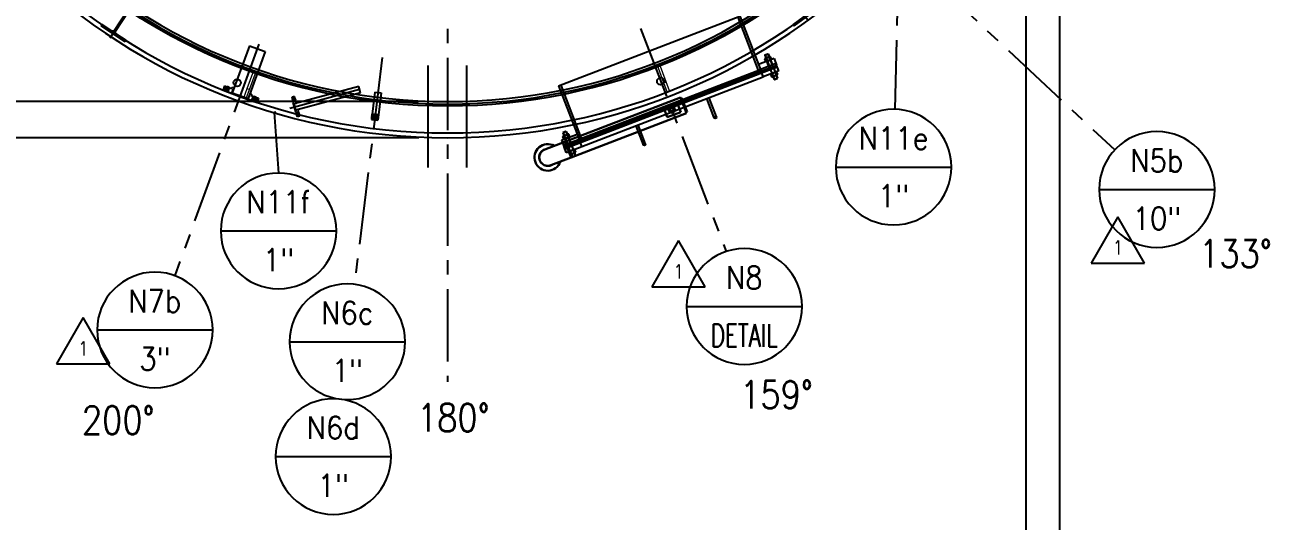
# Model space of a CAD drawing. Extents: x -1889 to 1259, y -977 to 1122.
# Drawn here: x 285.1 to 543.3, y 198.8 to 301.7 of the extents above; entities that cross this region are included whole.
import ezdxf
from ezdxf.enums import TextEntityAlignment as Align

# ---------------------------------------------------------------- set-up
doc = ezdxf.new("R2010")
doc.units = 0
doc.header["$LTSCALE"] = 12
doc.header["$MEASUREMENT"] = 0
doc.header["$PDMODE"] = 33
doc.header["$PDSIZE"] = -0.5
doc.linetypes.add('CENTER', pattern=[2, 1.25, -0.25, 0.25, -0.25])
doc.linetypes.add('HIDDEN', pattern=[0.375, 0.25, -0.125])
doc.layers.get('0').update_dxf_attribs({"linetype": 'CONTINUOUS'})
doc.layers.get('Defpoints').update_dxf_attribs({"linetype": 'CONTINUOUS'})
for name, color, linetype in [('1 PIPE', 7, 'CONTINUOUS'), ('1-150-RFSO', 14, 'CONTINUOUS'), ('3 PIPE', 7, 'CONTINUOUS'), ('3-150-RFSO', 14, 'CONTINUOUS'), ('3-4-10NC-HHBOLT', 32, 'CONTINUOUS'), ('3-4-10NC-HHNUT', 32, 'CONTINUOUS'), ('6X20', 3, 'CONTINUOUS'), ('CENTER', 6, 'CENTER'), ('COVER', 3, 'CONTINUOUS'), ('DIM', 1, 'CONTINUOUS'), ('FLG', 2, 'CONTINUOUS'), ('HANDLE', 2, 'CONTINUOUS'), ('muoto', 4, 'CONTINUOUS'), ('NECK', 242, 'CONTINUOUS'), ('REPAD', 7, 'CONTINUOUS'), ('ROOF', 140, 'CONTINUOUS'), ('SHELL', 40, 'CONTINUOUS'), ('TEXT', 4, 'CONTINUOUS')]:
    doc.layers.add(name, color=color, linetype=linetype)
doc.layers.add('AM_0', color=7, linetype='CONTINUOUS', lineweight=30)
doc.layers.add('Equipment-AM_0', color=7, linetype='CONTINUOUS', lineweight=50)
doc.styles.add('ROMANS', font='ROMANS.shx', dxfattribs={"width": 0.85, "height": 5.76})
doc.styles.get("Standard").update_dxf_attribs({"font": 'sanss___.ttf'})
doc.dimstyles.get("Standard").update_dxf_attribs({"dimtxt": 0.18, "dimasz": 0.18, "dimexe": 0.18, "dimexo": 0.0625, "dimgap": 0.09, "dimtad": 0, "dimtih": 1, "dimtoh": 1, "dimdec": 4, "dimzin": 0, "dimdsep": 46, "dimtxsty": 'Standard', "dimcen": 0.09, "dimadec": 0, "dimazin": 0, "dimtfac": 1, "dimtdec": 4, "dimtofl": 0, "dimtmove": 0, "dimatfit": 3, "dimfxl": 1, "dimtolj": 1, "dimtzin": 0, "dimarcsym": 0})

# ---------------------------------------------------------------- blocks, each defined once
blk = doc.blocks.new('A$C1b871768')
at = {"layer": '6X20'}
for p, q in [((-5.88, 3), (-6.25, 3)), ((-6.25, 3), (-6.25, -3)), ((-5.88, 0.44), (-5.88, 3)), ((-0.38, 3), (0, 3)), ((-0.38, 0.44), (-0.38, 3)), ((0, 3), (0, -3)), ((-5.5, 0.12), (-0.75, 0.12)), ((-5.88, -0.44), (-5.88, -3)), ((-5.5, -0.12), (-0.75, -0.12)), ((-0.38, -0.44), (-0.38, -3)), ((-5.88, -3), (-6.25, -3)), ((-0.38, -3), (0, -3))]:
    blk.add_line(p, q, dxfattribs=at)
for points in [[(-5.5, 0.12, -0.083285), (-5.65, 0.15, -0.09084), (-5.77, 0.22, -0.104065), (-5.85, 0.32, -0.115836), (-5.88, 0.44, -0.115836)], [(-0.75, 0.12, 0.083285), (-0.6, 0.15, 0.09084), (-0.48, 0.22, 0.104065), (-0.4, 0.32, 0.115836), (-0.38, 0.44, 0.115836)], [(-5.5, -0.12, 0.083285), (-5.65, -0.15, 0.09084), (-5.77, -0.22, 0.104065), (-5.85, -0.32, 0.115836), (-5.88, -0.44, 0.115836)], [(-0.75, -0.12, -0.083285), (-0.6, -0.15, -0.09084), (-0.48, -0.22, -0.104065), (-0.4, -0.32, -0.115836), (-0.38, -0.44, -0.115836)]]:
    blk.add_lwpolyline(points, format="xyb", dxfattribs=at)
at = {"layer": 'CENTER'}
blk.add_line((-7.24, 0), (0.99, 0), dxfattribs=at)
blk = doc.blocks.new('A$C85d14db1')
at = {"layer": 'AM_0', "lineweight": 18}
blk.add_line((43.74, -243.75), (43.97, -243.66), dxfattribs=at)
at = {"layer": 'Equipment-AM_0', "lineweight": 18}
for p, q in [((-41.59, -248.81), (-40.22, -245.06)), ((-41.12, -248.99), (-39.75, -245.23)), ((-39.99, -245.14), (-39.75, -245.23)), ((44.87, -247.59), (43.5, -243.84)), ((43.74, -243.75), (43.97, -243.66)), ((45.34, -247.42), (43.97, -243.66)), ((44.87, -247.59), (45.34, -247.42)), ((45.56, -249.47), (44.87, -247.59)), ((46.03, -249.3), (45.34, -247.42)), ((-42.28, -250.69), (-41.59, -248.81)), ((-41.81, -250.86), (-41.12, -248.99)), ((-41.59, -248.81), (-41.12, -248.99)), ((45.56, -249.47), (46.03, -249.3)), ((-42.28, -250.69), (-41.81, -250.86))]:
    blk.add_line(p, q, dxfattribs=at)
blk = doc.blocks.new('Nozzle Callout')
blk.add_line((0.25, 0), (-0.25, 0))
blk.add_circle((0, 0), 0.25)
at = {"style": 'ROMANS', "width": 0.9}
for tag, p in [('NZ-ID', (0, 0.125)), ('NZ-SZ', (0, -0.125))]:
    blk.add_attdef(tag, text='', height=0.0975, dxfattribs=at).set_placement(p, align=Align.MIDDLE)
blk = doc.blocks.new('*D182')
at = {"layer": 'Defpoints', "color": 0, "transparency": 16777216}
for p in [(245.86, 405.33), (499.86, 405.33), (499.86, 113.54)]:
    blk.add_point(p, dxfattribs=at)
at = {"layer": 'DIM', "color": 0, "lineweight": -2, "transparency": 16777216}
for p, q in [((245.86, 399.33), (245.86, 110.54)), ((499.86, 399.33), (499.86, 110.54)), ((251.62, 113.54), (414.24, 113.54)), ((494.1, 113.54), (449.03, 113.54))]:
    blk.add_line(p, q, dxfattribs=at)
at = {"layer": 'DIM', "color": 0, "transparency": 16777216}
for points in [[(251.62, 114.5), (251.62, 112.58), (245.86, 113.54)], [(494.1, 114.5), (494.1, 112.58), (499.86, 113.54)]]:
    blk.add_solid(points, dxfattribs=at)
at = {"layer": 'DIM', "color": 0, "transparency": 16777216, "insert": (431.63, 113.54), "char_height": 5.76, "attachment_point": 5, "style": 'ROMANS'}
blk.add_mtext('\\A1;21\'-2"\\P [254]\\P(BOTTOM)', dxfattribs=at)
blk = doc.blocks.new('*D183')
at = {"layer": 'Defpoints', "color": 0, "transparency": 16777216}
for p in [(372.86, 796.33), (-4.78, 278.33), (372.86, 278.33)]:
    blk.add_point(p, dxfattribs=at)
at = {"layer": 'DIM', "color": 0, "lineweight": -2, "transparency": 16777216}
for p, q in [((366.86, 796.33), (-7.78, 796.33)), ((-4.78, 790.57), (-4.78, 582.84)), ((-4.78, 284.09), (-4.78, 552.67)), ((366.86, 278.33), (-7.78, 278.33))]:
    blk.add_line(p, q, dxfattribs=at)
at = {"layer": 'DIM', "color": 0, "transparency": 16777216}
for points in [[(-5.74, 790.57), (-3.82, 790.57), (-4.78, 796.33)], [(-5.74, 284.09), (-3.82, 284.09), (-4.78, 278.33)]]:
    blk.add_solid(points, dxfattribs=at)
at = {"layer": 'DIM', "color": 0, "transparency": 16777216, "char_height": 5.76, "attachment_point": 5, "style": 'ROMANS'}
for s, insert in [('\\A1;43\'-2"', (-4.78, 572.15)), ('\\A1;[518]\\P(BOTTOM)', (-4.78, 557.06))]:
    blk.add_mtext(s, dxfattribs=dict(at, insert=insert))
blk = doc.blocks.new('*D184')
at = {"layer": 'Defpoints', "color": 0, "transparency": 16777216}
for p in [(372.86, 788.83), (27.27, 285.83), (372.86, 285.83)]:
    blk.add_point(p, dxfattribs=at)
at = {"layer": 'DIM', "color": 0, "lineweight": -2, "transparency": 16777216}
for p, q in [((366.86, 788.83), (24.27, 788.83)), ((27.27, 783.07), (27.27, 515.14)), ((27.27, 291.59), (27.27, 484.96)), ((366.86, 285.83), (24.27, 285.83))]:
    blk.add_line(p, q, dxfattribs=at)
at = {"layer": 'DIM', "color": 0, "transparency": 16777216}
for points in [[(26.31, 783.07), (28.23, 783.07), (27.27, 788.83)], [(26.31, 291.59), (28.23, 291.59), (27.27, 285.83)]]:
    blk.add_solid(points, dxfattribs=at)
at = {"layer": 'DIM', "color": 0, "transparency": 16777216, "char_height": 5.76, "attachment_point": 5, "style": 'ROMANS'}
for s, insert in [('\\A1;41\'-11"', (27.27, 504.44)), ('\\A1;[503]\\P(SHELL INSIDE)', (27.27, 489.35))]:
    blk.add_mtext(s, dxfattribs=dict(at, insert=insert))
blk = doc.blocks.new('*D185')
at = {"layer": 'Defpoints', "color": 0, "transparency": 16777216}
for p in [(252.86, 405.33), (492.86, 405.33), (492.86, 142.83)]:
    blk.add_point(p, dxfattribs=at)
at = {"layer": 'DIM', "color": 0, "lineweight": -2, "transparency": 16777216}
for p, q in [((252.86, 399.33), (252.86, 139.83)), ((492.86, 399.33), (492.86, 139.83)), ((258.62, 142.83), (343.4, 142.83)), ((487.1, 142.83), (401.04, 142.83))]:
    blk.add_line(p, q, dxfattribs=at)
at = {"layer": 'DIM', "color": 0, "transparency": 16777216}
for points in [[(258.62, 143.79), (258.62, 141.87), (252.86, 142.83)], [(487.1, 143.79), (487.1, 141.87), (492.86, 142.83)]]:
    blk.add_solid(points, dxfattribs=at)
at = {"layer": 'DIM', "color": 0, "transparency": 16777216, "char_height": 5.76, "attachment_point": 5, "style": 'ROMANS'}
for s, insert in [('\\A1;20\'-0"', (372.22, 147.22)), ('\\A1;[240]\\PSHELL OUTSIDE', (372.22, 133.64))]:
    blk.add_mtext(s, dxfattribs=dict(at, insert=insert))
blk = doc.blocks.new('A$Ccf04fb3b')
at = {"layer": 'COVER'}
for p, q in [((-22.88, 0), (-22.88, 1.25)), ((-22, 0), (-22, 1.25))]:
    blk.add_line(p, q, dxfattribs=at)
at = {"layer": 'FLG'}
for p, q in [((-23.62, 0), (-23.62, 1.25)), ((-23.62, 0.87), (-20.16, 0.87)), ((-23.62, 0), (-20.16, 0)), ((-20.16, 0), (-20.16, 1.25)), ((-20.16, 0), (20.16, 0)), ((20.16, 0), (20.16, 1.25)), ((23.62, 0.87), (20.16, 0.87)), ((23.62, 0), (20.16, 0)), ((23.62, 0), (23.62, 1.25))]:
    blk.add_line(p, q, dxfattribs=at)
at = {"layer": 'muoto'}
for p, q in [((-23.62, 1.25), (23.62, 1.25)), ((-23.62, 0.87), (23.62, 0.87))]:
    blk.add_line(p, q, dxfattribs=at)
blk = doc.blocks.new('A$C33178090')
at = {"layer": '3-4-10NC-HHBOLT'}
for p, q in [((-22.75, -6.13), (-22.81, -6.18)), ((-22.06, -6.18), (-22.81, -6.18)), ((-22.81, -6.18), (-22.81, -11.57)), ((-22.12, -6.13), (-22.75, -6.13)), ((-22.12, -6.13), (-22.06, -6.18)), ((-22.06, -6.18), (-22.06, -11.57)), ((22.12, -6.13), (22.06, -6.18)), ((22.06, -6.18), (22.81, -6.18)), ((22.06, -6.18), (22.06, -11.57)), ((22.12, -6.13), (22.75, -6.13)), ((22.75, -6.13), (22.81, -6.18)), ((22.81, -6.18), (22.81, -11.57)), ((-22.06, -11.57), (-22.81, -11.57)), ((-22.75, -11.62), (-22.81, -11.57)), ((-22.12, -11.62), (-22.75, -11.62)), ((-22.12, -11.62), (-22.06, -11.57)), ((22.06, -11.57), (22.81, -11.57)), ((22.12, -11.62), (22.06, -11.57)), ((22.12, -11.62), (22.75, -11.62)), ((22.75, -11.62), (22.81, -11.57))]:
    blk.add_line(p, q, dxfattribs=at)
at = {"layer": '3-4-10NC-HHBOLT', "linetype": 'HIDDEN'}
for p, q in [((-22.75, -6.18), (-22.75, -11.57)), ((-22.12, -6.18), (-22.12, -11.57)), ((22.12, -6.18), (22.12, -11.57)), ((22.75, -6.18), (22.75, -11.57))]:
    blk.add_line(p, q, dxfattribs=at)
at = {"layer": '3-4-10NC-HHNUT'}
for p, q in [((-23.09, -6.89), (-23, -6.84)), ((-23.09, -7.45), (-23.09, -6.89)), ((-23.09, -7.45), (-23, -7.5)), ((-21.88, -6.84), (-23, -6.84)), ((-21.88, -7.5), (-23, -7.5)), ((-22.76, -7.45), (-22.76, -6.89)), ((-22.11, -7.45), (-22.11, -6.89)), ((-21.79, -6.89), (-21.88, -6.84)), ((-21.79, -7.45), (-21.88, -7.5)), ((-21.79, -7.45), (-21.79, -6.89)), ((21.79, -6.89), (21.88, -6.84)), ((21.79, -7.45), (21.79, -6.89)), ((21.79, -7.45), (21.88, -7.5)), ((21.88, -6.84), (23, -6.84)), ((21.88, -7.5), (23, -7.5)), ((22.11, -7.45), (22.11, -6.89)), ((22.76, -7.45), (22.76, -6.89)), ((23.09, -6.89), (23, -6.84)), ((23.09, -7.45), (23, -7.5)), ((23.09, -7.45), (23.09, -6.89)), ((-23.09, -10.3), (-23, -10.25)), ((-23.09, -10.3), (-23.09, -10.86)), ((-21.88, -10.25), (-23, -10.25)), ((-22.76, -10.3), (-22.76, -10.86)), ((-22.11, -10.3), (-22.11, -10.86)), ((-21.79, -10.3), (-21.88, -10.25)), ((-21.79, -10.3), (-21.79, -10.86)), ((21.79, -10.3), (21.88, -10.25)), ((21.79, -10.3), (21.79, -10.86)), ((21.88, -10.25), (23, -10.25)), ((22.11, -10.3), (22.11, -10.86)), ((22.76, -10.3), (22.76, -10.86)), ((23.09, -10.3), (23, -10.25)), ((23.09, -10.3), (23.09, -10.86)), ((-23.09, -10.86), (-23, -10.91)), ((-21.88, -10.91), (-23, -10.91)), ((-21.79, -10.86), (-21.88, -10.91)), ((21.79, -10.86), (21.88, -10.91)), ((21.88, -10.91), (23, -10.91)), ((23.09, -10.86), (23, -10.91))]:
    blk.add_line(p, q, dxfattribs=at)
for centre, radius, start, end in [((-22.92, -7.12), 0.288, 55.6158, 124.3842), ((-22.92, -7.21), 0.288, 235.6158, 304.3842), ((-22.44, -7.91), 1.07, 72.412, 107.588), ((-22.44, -6.43), 1.07, 252.412, 287.588), ((-21.95, -7.12), 0.288, 55.6158, 124.3842), ((-21.95, -7.21), 0.288, 235.6158, 304.3842), ((21.95, -7.12), 0.288, 55.6158, 124.3842), ((21.95, -7.21), 0.288, 235.6158, 304.3842), ((22.44, -7.91), 1.07, 72.412, 107.588), ((22.44, -6.43), 1.07, 252.412, 287.588), ((22.92, -7.12), 0.288, 55.6158, 124.3842), ((22.92, -7.21), 0.288, 235.6158, 304.3842), ((-22.92, -10.54), 0.288, 55.6158, 124.3842), ((-22.44, -11.32), 1.07, 72.412, 107.588), ((-21.95, -10.54), 0.288, 55.6158, 124.3842), ((21.95, -10.54), 0.288, 55.6158, 124.3842), ((22.44, -11.32), 1.07, 72.412, 107.588), ((22.92, -10.54), 0.288, 55.6158, 124.3842), ((-22.92, -10.63), 0.288, 235.6158, 304.3842), ((-22.44, -9.84), 1.07, 252.412, 287.588), ((-21.95, -10.63), 0.288, 235.6158, 304.3842), ((21.95, -10.63), 0.288, 235.6158, 304.3842), ((22.44, -9.84), 1.07, 252.412, 287.588), ((22.92, -10.63), 0.288, 235.6158, 304.3842)]:
    blk.add_arc(centre, radius, start, end, dxfattribs=at)
at = {"layer": 'AM_0'}
for p, q in [((-27.57, -8.04), (-27.5, -8.04)), ((-23.07, -8.06), (-27.57, -8.06)), ((2.6, -8.06), (-23.07, -8.06)), ((-23.07, -8.06), (-23.07, -11.56)), ((-23.07, -11.56), (-23.07, -8.06)), ((-1.42, -10.92), (-1.42, -8.71)), ((-1.42, -8.71), (1.57, -8.71)), ((-0.68, -9.81), (-0.51, -9.52)), ((-0.68, -9.81), (-0.51, -10.11)), ((-0.51, -9.52), (-0.34, -9.22)), ((-0.51, -10.11), (-0.34, -10.4)), ((0, -9.22), (-0.34, -9.22)), ((0.34, -9.22), (0, -9.22)), ((0.51, -9.52), (0.34, -9.22)), ((0.51, -10.11), (0.34, -10.4)), ((0.68, -9.81), (0.51, -9.52)), ((0.68, -9.81), (0.51, -10.11)), ((1.57, -10.92), (1.57, -8.71)), ((2.6, -8.06), (2.6, -11.56)), ((2.79, -8.26), (2.6, -8.26)), ((2.79, -8.26), (2.79, -11.37)), ((-27.57, -11.56), (-23.07, -11.56)), ((-23.07, -11.56), (2.6, -11.56)), ((-1.42, -10.92), (1.57, -10.92)), ((0, -10.4), (-0.34, -10.4)), ((0.34, -10.4), (0, -10.4)), ((2.6, -11.37), (2.79, -11.37))]:
    blk.add_line(p, q, dxfattribs=at)
at = {"layer": 'AM_0', "flags": 128}
blk.add_lwpolyline([(-27.34, -11.57), (-27.42, -11.58), (-27.57, -11.58)], dxfattribs=at)
at = {"layer": 'AM_0'}
blk.add_circle((0, -9.81), 0.394, dxfattribs=at)
for centre, radius, start, end in [((-27.57, -9.81), 2.76, 39.42, 320.58), ((-27.57, -9.81), 1.77, 81.0328, 278.9672), ((-27.57, -9.81), 1.77, 89.9597, 270), ((-27.57, -9.81), 1.75, 90, 270), ((0, -9.81), 0.591, 150, 210), ((0, -9.81), 0.591, 90, 150), ((0, -9.81), 0.591, 210, 270), ((0, -9.81), 0.591, 30, 90), ((0, -9.81), 0.591, 270, 330), ((0, -9.81), 0.591, 330, 30)]:
    blk.add_arc(centre, radius, start, end, dxfattribs=at)
at = {"layer": 'COVER'}
for p, q in [((-23.62, -7.5), (-23.62, -10.25)), ((-22.88, -9), (-22.88, -7.5)), ((-22, -9), (-22, -7.5)), ((22, -9), (22, -7.5)), ((22.88, -9), (22.88, -7.5))]:
    blk.add_line(p, q, dxfattribs=at)
at = {"layer": 'FLG'}
for p, q in [((-23.62, -7.5), (-20.16, -7.5)), ((-23.62, -7.5), (-23.62, -9)), ((-20.16, -7.5), (-20.16, -9)), ((23.62, -7.5), (20.16, -7.5)), ((20.16, -7.5), (20.16, -9)), ((23.62, -7.5), (23.62, -9)), ((-23.62, -8.62), (-20.16, -8.62)), ((23.62, -8.62), (20.16, -8.62))]:
    blk.add_line(p, q, dxfattribs=at)
at = {"layer": 'HANDLE'}
for p, q in [((-8.12, -14.5), (-8.12, -10.25)), ((-7.62, -14.5), (-7.62, -10.25)), ((7.62, -14.5), (7.62, -10.25)), ((8.12, -14.5), (8.12, -10.25))]:
    blk.add_line(p, q, dxfattribs=at)
for centre in [(-7.87, -14.5), (7.87, -14.5)]:
    blk.add_circle(centre, 0.25, dxfattribs=at)
at = {"layer": 'muoto'}
blk.add_line((-23.62, -9), (23.62, -9), dxfattribs=at)
at = {"layer": 'NECK'}
for p, q in [((-20.16, 3.21), (20.16, 3.21)), ((-20.16, 3.21), (-20.16, -8.62)), ((-19.66, 3.21), (-19.66, -8.62)), ((19.66, 3.21), (19.66, -8.62)), ((20.16, 3.21), (20.16, -7.5)), ((-19.66, -8.62), (-20.16, -8.62)), ((-20.16, -8.62), (20.16, -8.62)), ((19.66, -8.62), (20.16, -8.62))]:
    blk.add_line(p, q, dxfattribs=at)
at = {"layer": 'COVER'}
blk.add_blockref('A$Ccf04fb3b', (0, -10.25), dxfattribs=at)

msp = doc.modelspace()

# ---------------------------------------------------------------- linework, layer by layer
at = {"layer": '1 PIPE'}
for p, q in [((354.42095, 288.94326), (341.03584, 285.35673)), ((354.7613, 287.67307), (341.37619, 284.08654)), ((354.7613, 287.67307), (354.42095, 288.94326)), ((357.76324, 287.79605), (357.06986, 282.1489)), ((357.76324, 287.79605), (359.06844, 287.63579)), ((359.06844, 287.63579), (358.37456, 281.98461)), ((341.37619, 284.08654), (341.03584, 285.35673))]:
    msp.add_line(p, q, dxfattribs=at)
at = {"layer": '1-150-RFSO'}
for p, q in [((341.07862, 286.88746), (340.59565, 286.75805)), ((340.88682, 285.67139), (340.59565, 286.75805)), ((340.66036, 286.51657), (341.14332, 286.64598)), ((341.37788, 285.77061), (341.07862, 286.88746)), ((340.82212, 285.91287), (341.30508, 286.04228)), ((340.88682, 285.67139), (340.82645, 285.65521)), ((341.34409, 283.72336), (340.82645, 285.65521)), ((340.90928, 285.34611), (341.51298, 285.50788)), ((341.26127, 284.03246), (341.86497, 284.19422)), ((341.43825, 285.78679), (341.37788, 285.77061)), ((341.5188, 285.48614), (341.43825, 285.78679)), ((341.93971, 283.91531), (341.85915, 284.21595)), ((341.40446, 283.73954), (341.34409, 283.72336)), ((341.69563, 282.65287), (341.40446, 283.73954)), ((341.46917, 283.49805), (341.95213, 283.62746)), ((341.63093, 282.89435), (342.11389, 283.02376)), ((342.1786, 282.78228), (341.69563, 282.65287)), ((341.93971, 283.91531), (341.87934, 283.89913)), ((342.1786, 282.78228), (341.87934, 283.89913))]:
    msp.add_line(p, q, dxfattribs=at)
at = {"layer": '3 PIPE'}
for p, q in [((331.7139, 297.40829), (328.17168, 287.67613)), ((331.7139, 297.40829), (335.00282, 296.21122)), ((335.00282, 296.21122), (331.46061, 286.47906)), ((328.17168, 287.67613), (331.46061, 286.47906))]:
    msp.add_line(p, q, dxfattribs=at)
at = {"layer": '3-150-RFSO'}
for p, q in [((326.57019, 289.12367), (326.27092, 288.30144)), ((326.27092, 288.30144), (327.44554, 287.87391)), ((326.57019, 289.12367), (328.09719, 288.56789)), ((326.62331, 288.17318), (326.92258, 288.99541)), ((327.32808, 287.91667), (327.62735, 288.7389)), ((327.44554, 287.87391), (327.42416, 287.81518)), ((327.42416, 287.81518), (332.12263, 286.10508)), ((328.09604, 287.57064), (328.50219, 288.68652)), ((328.1827, 288.80281), (328.09719, 288.56789)), ((328.1827, 288.80281), (328.53508, 288.67455)), ((331.45075, 286.34963), (331.85689, 287.46551)), ((331.82401, 287.47748), (332.17639, 287.34923)), ((332.17639, 287.34923), (332.09088, 287.1143)), ((332.09088, 287.1143), (333.61789, 286.55852)), ((332.26146, 286.12106), (332.56073, 286.94329)), ((332.96623, 285.86455), (333.2655, 286.68678)), ((332.144, 286.16381), (332.12263, 286.10508)), ((332.144, 286.16381), (333.31862, 285.73629)), ((333.61789, 286.55852), (333.31862, 285.73629))]:
    msp.add_line(p, q, dxfattribs=at)
at = {"layer": 'AM_0'}
for p, q in [((357.06986, 282.1489), (358.37456, 281.98461)), ((357.09053, 282.33528), (357.09208, 282.34768)), ((357.10296, 282.4345), (357.10451, 282.4469)), ((357.11539, 282.53373), (357.11694, 282.54613)), ((357.12782, 282.63295), (357.12937, 282.64535)), ((357.13724, 282.27274), (357.14035, 282.29754)), ((357.14025, 282.73217), (357.1418, 282.74458)), ((357.14967, 282.37196), (357.15278, 282.39677)), ((357.15268, 282.8314), (357.15423, 282.8438)), ((357.1621, 282.47118), (357.16521, 282.49599)), ((357.1651, 282.93062), (357.16666, 282.94303)), ((357.17453, 282.57041), (357.17764, 282.59522)), ((357.17753, 283.02985), (357.17909, 283.04225)), ((357.18696, 282.66963), (357.19007, 282.69444)), ((357.18996, 283.12907), (357.19152, 283.14148)), ((357.20239, 283.2283), (357.19152, 283.14148)), ((357.19152, 283.14148), (357.24911, 283.16576)), ((357.19939, 282.76886), (357.2025, 282.79366)), ((357.21182, 282.86808), (357.21493, 282.89289)), ((357.22425, 282.96731), (357.22736, 282.99211)), ((357.23668, 283.06653), (357.23979, 283.09134)), ((357.24911, 283.16576), (357.25222, 283.19056)), ((358.33155, 282.09709), (358.32847, 282.07254)), ((358.34398, 282.19631), (358.3409, 282.17177)), ((358.35641, 282.29553), (358.35333, 282.27099)), ((358.36884, 282.39476), (358.36576, 282.37022)), ((358.37826, 282.03454), (358.37205, 281.98493)), ((358.38127, 282.49398), (358.37819, 282.46944)), ((358.39069, 282.13377), (358.38914, 282.12137)), ((358.39369, 282.59321), (358.39062, 282.56867)), ((358.40312, 282.23299), (358.40157, 282.22059)), ((358.40612, 282.69243), (358.40305, 282.66789)), ((358.41555, 282.33222), (358.414, 282.31981)), ((358.41855, 282.79166), (358.41548, 282.76712)), ((358.42798, 282.43144), (358.42643, 282.41904)), ((358.43098, 282.89088), (358.42791, 282.86634)), ((358.44041, 282.53067), (358.43886, 282.51826)), ((358.44341, 282.99011), (358.44034, 282.96556)), ((358.45284, 282.62989), (358.45129, 282.61749)), ((358.46527, 282.72912), (358.46372, 282.71671)), ((358.4777, 282.82834), (358.47614, 282.81594)), ((358.49013, 282.92756), (358.48857, 282.91516))]:
    msp.add_line(p, q, dxfattribs=at)
at = {"layer": 'AM_0', "flags": 128}
for points in [[(358.37574, 282.03537), (358.36296, 282.03957), (358.31616, 282.04865), (358.24039, 282.06129), (358.13916, 282.07705), (358.01397, 282.09594), (358.03506, 282.09688), (357.88238, 282.11906), (357.72131, 282.14244), (357.73904, 282.14386), (357.58636, 282.16604), (357.44394, 282.18706), (357.31875, 282.20595), (357.21752, 282.22171), (357.14175, 282.23435), (357.09496, 282.24343), (357.08207, 282.24838), (357.0849, 282.24954)], [(357.0849, 282.24954), (357.11357, 282.2617), (357.14224, 282.27387)], [(358.38649, 282.12119), (358.38914, 282.12137), (358.37383, 282.12639), (358.32704, 282.13547), (358.25127, 282.14811), (358.15004, 282.16387), (358.02485, 282.18276), (358.04593, 282.1837), (357.89326, 282.20589), (357.73219, 282.22926), (357.74991, 282.23068), (357.59724, 282.25287), (357.45482, 282.27388), (357.32963, 282.29278), (357.2284, 282.30853), (357.15263, 282.32117), (357.10583, 282.33025), (357.09053, 282.33528)], [(358.38817, 282.1346), (358.37539, 282.13879), (358.32859, 282.14788), (358.25282, 282.16051), (358.15159, 282.17627), (358.0264, 282.19516), (358.04749, 282.1961), (357.89481, 282.21829), (357.73374, 282.24166), (357.75147, 282.24308), (357.59879, 282.26527), (357.45637, 282.28628), (357.33118, 282.30518), (357.22995, 282.32094), (357.15418, 282.33357), (357.10739, 282.34265), (357.09208, 282.34768), (357.10118, 282.3483)], [(357.14492, 282.29521), (357.12013, 282.31407), (357.09534, 282.33293)], [(357.09733, 282.34877), (357.126, 282.36093), (357.15467, 282.37309)], [(358.39892, 282.22041), (358.40157, 282.22059), (358.38626, 282.22562), (358.33947, 282.2347), (358.2637, 282.24733), (358.16247, 282.26309), (358.03728, 282.28199), (358.05836, 282.28293), (357.90569, 282.30511), (357.74461, 282.32848), (357.76234, 282.3299), (357.60967, 282.35209), (357.46725, 282.37311), (357.34206, 282.392), (357.24083, 282.40776), (357.16506, 282.42039), (357.11826, 282.42948), (357.10296, 282.4345)], [(358.40312, 282.23299), (358.38782, 282.23802), (358.34102, 282.2471), (358.26525, 282.25974), (358.16402, 282.27549), (358.03883, 282.29439), (358.05991, 282.29533), (357.90724, 282.31751), (357.74617, 282.34089), (357.76389, 282.34231), (357.61122, 282.36449), (357.4688, 282.38551), (357.34361, 282.4044), (357.24238, 282.42016), (357.16661, 282.4328), (357.11982, 282.44188), (357.10451, 282.4469), (357.11361, 282.44752)], [(357.15735, 282.39444), (357.13256, 282.4133), (357.10777, 282.43216)], [(357.10976, 282.44799), (357.13843, 282.46015), (357.1671, 282.47232)], [(358.41135, 282.31963), (358.414, 282.31981), (358.39869, 282.32484), (358.3519, 282.33392), (358.27613, 282.34656), (358.1749, 282.36232), (358.04971, 282.38121), (358.07079, 282.38215), (357.91812, 282.40434), (357.75704, 282.42771), (357.77477, 282.42913), (357.6221, 282.45131), (357.47968, 282.47233), (357.35449, 282.49122), (357.25326, 282.50698), (357.17749, 282.51962), (357.13069, 282.5287), (357.11539, 282.53373)], [(358.41555, 282.33222), (358.40024, 282.33724), (358.35345, 282.34633), (358.27768, 282.35896), (358.17645, 282.37472), (358.05126, 282.39361), (358.07234, 282.39455), (357.91967, 282.41674), (357.7586, 282.44011), (357.77632, 282.44153), (357.62365, 282.46372), (357.48123, 282.48473), (357.35604, 282.50363), (357.25481, 282.51938), (357.17904, 282.53202), (357.13225, 282.5411), (357.11694, 282.54613), (357.12604, 282.54675)], [(357.16978, 282.49366), (357.14499, 282.51252), (357.1202, 282.53138)], [(357.12219, 282.54721), (357.15086, 282.55938), (357.17953, 282.57154)], [(358.42378, 282.41886), (358.42643, 282.41904), (358.41112, 282.42407), (358.36432, 282.43315), (358.28856, 282.44578), (358.18733, 282.46154), (358.06213, 282.48043), (358.08322, 282.48137), (357.93055, 282.50356), (357.76947, 282.52693), (357.7872, 282.52835), (357.63453, 282.55054), (357.49211, 282.57155), (357.36692, 282.59045), (357.26569, 282.60621), (357.18992, 282.61884), (357.14312, 282.62792), (357.12782, 282.63295)], [(358.42546, 282.43227), (358.41267, 282.43647), (358.36588, 282.44555), (358.29011, 282.45819), (358.18888, 282.47394), (358.06369, 282.49284), (358.08477, 282.49378), (357.9321, 282.51596), (357.77103, 282.53934), (357.78875, 282.54076), (357.63608, 282.56294), (357.49366, 282.58396), (357.36847, 282.60285), (357.26724, 282.61861), (357.19147, 282.63125), (357.14468, 282.64033), (357.12937, 282.64535), (357.13847, 282.64597)], [(357.18221, 282.59289), (357.15742, 282.61175), (357.13263, 282.63061)], [(357.13461, 282.64644), (357.16329, 282.6586), (357.19196, 282.67076)], [(358.32596, 282.07313), (358.31416, 282.07718), (358.27044, 282.08587), (358.19964, 282.09789), (358.10503, 282.11281), (358.15153, 282.11061), (358.01843, 282.13046), (357.87574, 282.15139), (357.72519, 282.17345), (357.75345, 282.17355), (357.61076, 282.19448), (357.47765, 282.21433), (357.36065, 282.2322), (357.26605, 282.24713), (357.19525, 282.25914), (357.15153, 282.26784), (357.13724, 282.27274)], [(358.43621, 282.51808), (358.43886, 282.51826), (358.42355, 282.52329), (358.37675, 282.53237), (358.30099, 282.54501), (358.19976, 282.56077), (358.07456, 282.57966), (358.09565, 282.5806), (357.94298, 282.60278), (357.7819, 282.62616), (357.79963, 282.62758), (357.64696, 282.64976), (357.50454, 282.67078), (357.37935, 282.68967), (357.27812, 282.70543), (357.20235, 282.71807), (357.15555, 282.72715), (357.14025, 282.73217)], [(358.43789, 282.53149), (358.4251, 282.53569), (358.37831, 282.54477), (358.30254, 282.55741), (358.20131, 282.57317), (358.07612, 282.59206), (358.0972, 282.593), (357.94453, 282.61519), (357.78346, 282.63856), (357.80118, 282.63998), (357.64851, 282.66217), (357.50609, 282.68318), (357.3809, 282.70208), (357.27967, 282.71783), (357.2039, 282.73047), (357.15711, 282.73955), (357.1418, 282.74458), (357.1509, 282.7452)], [(357.19464, 282.69211), (357.16985, 282.71097), (357.14506, 282.72983)], [(357.14704, 282.74566), (357.17572, 282.75783), (357.20439, 282.76999)], [(358.33155, 282.09709), (358.31726, 282.10198), (358.27355, 282.11068), (358.20275, 282.12269), (358.10814, 282.13762), (358.15464, 282.13541), (358.02154, 282.15526), (357.87884, 282.1762), (357.7283, 282.19825), (357.75656, 282.19835), (357.61386, 282.21929), (357.48076, 282.23914), (357.36376, 282.25701), (357.26915, 282.27193), (357.19835, 282.28395), (357.15463, 282.29264), (357.1485, 282.29475)], [(358.33839, 282.17235), (358.32659, 282.1764), (358.28287, 282.1851), (358.21207, 282.19711), (358.11746, 282.21204), (358.00046, 282.22991), (358.03086, 282.22968), (357.88817, 282.25062), (357.73762, 282.27267), (357.76588, 282.27277), (357.62319, 282.29371), (357.49008, 282.31356), (357.37308, 282.33142), (357.27848, 282.34635), (357.20767, 282.35837), (357.16396, 282.36706), (357.14967, 282.37196)], [(358.44864, 282.61731), (358.45129, 282.61749), (358.43598, 282.62251), (358.38918, 282.6316), (358.31342, 282.64423), (358.21219, 282.65999), (358.08699, 282.67888), (358.10808, 282.67982), (357.95541, 282.70201), (357.79433, 282.72538), (357.81206, 282.7268), (357.65939, 282.74899), (357.51697, 282.77), (357.39178, 282.7889), (357.29054, 282.80466), (357.21478, 282.81729), (357.16798, 282.82637), (357.15268, 282.8314)], [(358.45032, 282.63072), (358.43753, 282.63492), (358.39074, 282.644), (358.31497, 282.65664), (358.21374, 282.67239), (358.08855, 282.69129), (358.10963, 282.69223), (357.95696, 282.71441), (357.79589, 282.73779), (357.81361, 282.73921), (357.66094, 282.76139), (357.51852, 282.78241), (357.39333, 282.8013), (357.2921, 282.81706), (357.21633, 282.82969), (357.16954, 282.83878), (357.15423, 282.8438), (357.16332, 282.84442)], [(357.20707, 282.79133), (357.18228, 282.81019), (357.15749, 282.82905)], [(357.15947, 282.84489), (357.18815, 282.85705), (357.21682, 282.86921)], [(358.34398, 282.19631), (358.32969, 282.20121), (358.28598, 282.2099), (358.21517, 282.22192), (358.12057, 282.23685), (358.00357, 282.25471), (358.03397, 282.25449), (357.89127, 282.27542), (357.74073, 282.29748), (357.76899, 282.29758), (357.62629, 282.31851), (357.49319, 282.33836), (357.37619, 282.35623), (357.28158, 282.37116), (357.21078, 282.38317), (357.16706, 282.39187), (357.16093, 282.39397)], [(358.35082, 282.27158), (358.33902, 282.27563), (358.2953, 282.28432), (358.2245, 282.29634), (358.12989, 282.31126), (358.01289, 282.32913), (358.04329, 282.32891), (357.9006, 282.34984), (357.75005, 282.3719), (357.77831, 282.372), (357.63562, 282.39293), (357.50251, 282.41278), (357.38551, 282.43065), (357.2909, 282.44558), (357.2201, 282.45759), (357.17639, 282.46629), (357.1621, 282.47118)], [(358.46107, 282.71653), (358.46372, 282.71671), (358.44841, 282.72174), (358.40161, 282.73082), (358.32585, 282.74346), (358.22461, 282.75921), (358.09942, 282.77811), (358.12051, 282.77905), (357.96783, 282.80123), (357.80676, 282.82461), (357.82449, 282.82603), (357.67182, 282.84821), (357.5294, 282.86923), (357.40421, 282.88812), (357.30297, 282.90388), (357.22721, 282.91652), (357.18041, 282.9256), (357.1651, 282.93062)], [(358.46527, 282.72912), (358.44996, 282.73414), (358.40317, 282.74322), (358.3274, 282.75586), (358.22617, 282.77162), (358.10098, 282.79051), (358.12206, 282.79145), (357.96939, 282.81364), (357.80832, 282.83701), (357.82604, 282.83843), (357.67337, 282.86062), (357.53095, 282.88163), (357.40576, 282.90053), (357.30453, 282.91628), (357.22876, 282.92892), (357.18197, 282.938), (357.16666, 282.94303), (357.17575, 282.94365)], [(357.21949, 282.89056), (357.19471, 282.90942), (357.16992, 282.92828)], [(357.1719, 282.94411), (357.20058, 282.95628), (357.22925, 282.96844)], [(358.35641, 282.29553), (358.34212, 282.30043), (358.2984, 282.30913), (358.2276, 282.32114), (358.133, 282.33607), (358.016, 282.35394), (358.0464, 282.35371), (357.9037, 282.37465), (357.75316, 282.3967), (357.78142, 282.3968), (357.63872, 282.41774), (357.50562, 282.43759), (357.38862, 282.45545), (357.29401, 282.47038), (357.22321, 282.4824), (357.17949, 282.49109), (357.17336, 282.4932)], [(358.36325, 282.3708), (358.35145, 282.37485), (358.30773, 282.38355), (358.23693, 282.39556), (358.14232, 282.41049), (358.02532, 282.42836), (358.05572, 282.42813), (357.91303, 282.44906), (357.76248, 282.47112), (357.79074, 282.47122), (357.64805, 282.49216), (357.51494, 282.512), (357.39794, 282.52987), (357.30333, 282.5448), (357.23253, 282.55681), (357.18882, 282.56551), (357.17453, 282.57041)], [(358.4735, 282.81576), (358.47614, 282.81594), (358.46084, 282.82096), (358.41404, 282.83004), (358.33828, 282.84268), (358.23704, 282.85844), (358.11185, 282.87733), (358.13294, 282.87827), (357.98026, 282.90046), (357.81919, 282.92383), (357.83692, 282.92525), (357.68424, 282.94744), (357.54183, 282.96845), (357.41664, 282.98735), (357.3154, 283.0031), (357.23964, 283.01574), (357.19284, 283.02482), (357.17753, 283.02985)], [(358.4777, 282.82834), (358.46239, 282.83337), (358.4156, 282.84245), (358.33983, 282.85508), (358.2386, 282.87084), (358.11341, 282.88974), (358.13449, 282.89068), (357.98182, 282.91286), (357.82074, 282.93623), (357.83847, 282.93766), (357.6858, 282.95984), (357.54338, 282.98086), (357.41819, 282.99975), (357.31696, 283.01551), (357.24119, 283.02814), (357.19439, 283.03723), (357.17909, 283.04225), (357.18818, 283.04287)], [(357.23192, 282.98978), (357.20714, 283.00864), (357.18235, 283.0275)], [(357.18433, 283.04334), (357.21301, 283.0555), (357.24168, 283.06766)], [(358.36884, 282.39476), (358.35455, 282.39966), (358.31083, 282.40835), (358.24003, 282.42037), (358.14543, 282.43529), (358.02843, 282.45316), (358.05882, 282.45294), (357.91613, 282.47387), (357.76559, 282.49593), (357.79385, 282.49603), (357.65115, 282.51696), (357.51805, 282.53681), (357.40105, 282.55468), (357.30644, 282.56961), (357.23564, 282.58162), (357.19192, 282.59032), (357.18579, 282.59242)], [(358.37568, 282.47003), (358.36387, 282.47408), (358.32016, 282.48277), (358.24936, 282.49479), (358.15475, 282.50971), (358.03775, 282.52758), (358.06815, 282.52735), (357.92545, 282.54829), (357.77491, 282.57034), (357.80317, 282.57045), (357.66048, 282.59138), (357.52737, 282.61123), (357.41037, 282.6291), (357.31576, 282.64403), (357.24496, 282.65604), (357.20124, 282.66474), (357.18696, 282.66963)], [(358.48593, 282.91498), (358.48857, 282.91516), (358.47327, 282.92019), (358.42647, 282.92927), (358.3507, 282.94191), (358.24947, 282.95766), (358.12428, 282.97656), (358.14537, 282.9775), (357.99269, 282.99968), (357.83162, 283.02306), (357.84935, 283.02448), (357.69667, 283.04666), (357.55426, 283.06768), (357.42906, 283.08657), (357.32783, 283.10233), (357.25207, 283.11497), (357.20527, 283.12405), (357.18996, 283.12907)], [(358.48761, 282.92839), (358.47482, 282.93259), (358.42803, 282.94167), (358.35226, 282.95431), (358.25103, 282.97007), (358.12584, 282.98896), (358.14692, 282.9899), (357.99425, 283.01209), (357.83317, 283.03546), (357.8509, 283.03688), (357.69823, 283.05907), (357.55581, 283.08008), (357.43062, 283.09897), (357.32939, 283.11473), (357.25362, 283.12737), (357.20682, 283.13645), (357.19152, 283.14148)], [(357.24435, 283.08901), (357.21957, 283.10787), (357.19478, 283.12673)], [(358.38127, 282.49398), (358.36698, 282.49888), (358.32326, 282.50758), (358.25246, 282.51959), (358.15786, 282.53452), (358.04086, 282.55239), (358.07125, 282.55216), (357.92856, 282.5731), (357.77802, 282.59515), (357.80627, 282.59525), (357.66358, 282.61619), (357.53048, 282.63604), (357.41348, 282.6539), (357.31887, 282.66883), (357.24807, 282.68085), (357.20435, 282.68954), (357.19822, 282.69165)], [(358.38811, 282.56925), (358.3763, 282.5733), (358.33259, 282.582), (358.26179, 282.59401), (358.16718, 282.60894), (358.05018, 282.62681), (358.08058, 282.62658), (357.93788, 282.64751), (357.78734, 282.66957), (357.8156, 282.66967), (357.6729, 282.69061), (357.5398, 282.71045), (357.4228, 282.72832), (357.32819, 282.74325), (357.25739, 282.75526), (357.21367, 282.76396), (357.19939, 282.76886)], [(358.49836, 283.01421), (358.501, 283.01439), (358.4857, 283.01941), (358.4389, 283.02849), (358.36313, 283.04113), (358.2619, 283.05689), (358.13671, 283.07578), (358.1578, 283.07672), (358.00512, 283.09891), (357.84405, 283.12228), (357.86178, 283.1237), (357.7091, 283.14589), (357.56669, 283.1669), (357.44149, 283.1858), (357.34026, 283.20155), (357.2645, 283.21419), (357.2177, 283.22327), (357.20239, 283.2283)], [(357.25678, 283.18823), (357.232, 283.20709), (357.20721, 283.22595)], [(358.39369, 282.59321), (358.37941, 282.59811), (358.33569, 282.6068), (358.26489, 282.61882), (358.17029, 282.63374), (358.05329, 282.65161), (358.08368, 282.65138), (357.94099, 282.67232), (357.79045, 282.69438), (357.8187, 282.69448), (357.67601, 282.71541), (357.54291, 282.73526), (357.42591, 282.75313), (357.3313, 282.76806), (357.2605, 282.78007), (357.21678, 282.78877), (357.21065, 282.79087)], [(358.40054, 282.66848), (358.38873, 282.67252), (358.34502, 282.68122), (358.27421, 282.69323), (358.17961, 282.70816), (358.06261, 282.72603), (358.09301, 282.7258), (357.95031, 282.74674), (357.79977, 282.76879), (357.82803, 282.76889), (357.68533, 282.78983), (357.55223, 282.80968), (357.43523, 282.82755), (357.34062, 282.84247), (357.26982, 282.85449), (357.2261, 282.86318), (357.21182, 282.86808)], [(358.40612, 282.69243), (358.39184, 282.69733), (358.34812, 282.70603), (358.27732, 282.71804), (358.18272, 282.73297), (358.06572, 282.75084), (358.09611, 282.75061), (357.95342, 282.77154), (357.80288, 282.7936), (357.83113, 282.7937), (357.68844, 282.81464), (357.55534, 282.83448), (357.43834, 282.85235), (357.34373, 282.86728), (357.27293, 282.87929), (357.22921, 282.88799), (357.22308, 282.89009)], [(358.41297, 282.7677), (358.40116, 282.77175), (358.35744, 282.78044), (358.28664, 282.79246), (358.19204, 282.80739), (358.07504, 282.82526), (358.10544, 282.82503), (357.96274, 282.84596), (357.8122, 282.86802), (357.84046, 282.86812), (357.69776, 282.88905), (357.56466, 282.9089), (357.44766, 282.92677), (357.35305, 282.9417), (357.28225, 282.95371), (357.23853, 282.96241), (357.22425, 282.96731)], [(358.41855, 282.79166), (358.40427, 282.79656), (358.36055, 282.80525), (358.28975, 282.81727), (358.19515, 282.83219), (358.07814, 282.85006), (358.10854, 282.84983), (357.96585, 282.87077), (357.81531, 282.89282), (357.84356, 282.89293), (357.70087, 282.91386), (357.56777, 282.93371), (357.45076, 282.95158), (357.35616, 282.96651), (357.28536, 282.97852), (357.24164, 282.98722), (357.23551, 282.98932)], [(358.4254, 282.86692), (358.41359, 282.87097), (358.36987, 282.87967), (358.29907, 282.89168), (358.20447, 282.90661), (358.08747, 282.92448), (358.11786, 282.92425), (357.97517, 282.94519), (357.82463, 282.96724), (357.85289, 282.96734), (357.71019, 282.98828), (357.57709, 283.00813), (357.46009, 283.026), (357.36548, 283.04092), (357.29468, 283.05294), (357.25096, 283.06163), (357.23668, 283.06653)], [(358.43098, 282.89088), (358.4167, 282.89578), (358.37298, 282.90448), (358.30218, 282.91649), (358.20758, 282.93142), (358.09057, 282.94929), (358.12097, 282.94906), (357.97828, 282.96999), (357.82774, 282.99205), (357.85599, 282.99215), (357.7133, 283.01309), (357.5802, 283.03293), (357.46319, 283.0508), (357.36859, 283.06573), (357.29779, 283.07774), (357.25407, 283.08644), (357.24793, 283.08854)], [(358.43783, 282.96615), (358.42602, 282.9702), (358.3823, 282.97889), (358.3115, 282.99091), (358.2169, 283.00584), (358.0999, 283.0237), (358.13029, 283.02348), (357.9876, 283.04441), (357.83706, 283.06647), (357.86531, 283.06657), (357.72262, 283.0875), (357.58952, 283.10735), (357.47252, 283.12522), (357.37791, 283.14015), (357.30711, 283.15216), (357.26339, 283.16086), (357.24911, 283.16576)], [(358.44341, 282.99011), (358.42913, 282.995), (358.38541, 283.0037), (358.31461, 283.01571), (358.22001, 283.03064), (358.103, 283.04851), (358.1334, 283.04828), (357.99071, 283.06922), (357.84017, 283.09127), (357.86842, 283.09137), (357.72573, 283.11231), (357.59262, 283.13216), (357.47562, 283.15003), (357.38102, 283.16495), (357.31022, 283.17697), (357.2665, 283.18566), (357.26036, 283.18777)], [(358.32805, 282.07286), (358.35298, 282.05397), (358.3779, 282.03509)], [(358.38866, 282.12093), (358.35984, 282.10877), (358.33151, 282.09682)], [(358.34048, 282.17209), (358.36541, 282.1532), (358.39033, 282.13431)], [(358.40108, 282.22015), (358.37227, 282.208), (358.34394, 282.19604)], [(358.35291, 282.27131), (358.37784, 282.25242), (358.40276, 282.23354)], [(358.41351, 282.31938), (358.3847, 282.30722), (358.35637, 282.29527)], [(358.36534, 282.37054), (358.39027, 282.35165), (358.41519, 282.33276)], [(358.42594, 282.4186), (358.39713, 282.40645), (358.3688, 282.39449)], [(358.37777, 282.46976), (358.4027, 282.45087), (358.42762, 282.43199)], [(358.43837, 282.51783), (358.40956, 282.50567), (358.38123, 282.49372)], [(358.3902, 282.56898), (358.41513, 282.5501), (358.44005, 282.53121)], [(358.4508, 282.61705), (358.42199, 282.60489), (358.39366, 282.59294)], [(358.40263, 282.66821), (358.42755, 282.64932), (358.45248, 282.63044)], [(358.46323, 282.71627), (358.43442, 282.70412), (358.40609, 282.69217)], [(358.41506, 282.76743), (358.43998, 282.74855), (358.46491, 282.72966)], [(358.47566, 282.8155), (358.44685, 282.80334), (358.41852, 282.79139)], [(358.42749, 282.86666), (358.45241, 282.84777), (358.47734, 282.82888)], [(358.48809, 282.91472), (358.45928, 282.90257), (358.43095, 282.89062)], [(358.43992, 282.96588), (358.46484, 282.947), (358.48977, 282.92811)], [(358.50052, 283.01395), (358.47171, 283.00179), (358.44338, 282.98984)]]:
    msp.add_lwpolyline(points, dxfattribs=at)
at = {"layer": 'CENTER'}
for p, q in [((372.85731, 846.93873), (372.85731, 227.72569)), ((454.17189, 329.23937), (511.28407, 275.79473)), ((466.50588, 322.59092), (465.67072, 284.24753)), ((412.91127, 300.98805), (430.66926, 254.72691)), ((333.70045, 297.74963), (316.22517, 249.73669)), ((359.30462, 294.95445), (353.53092, 247.93139)), ((326.89087, 287.81188), (327.35978, 289.1002)), ((332.52903, 285.75976), (332.99794, 287.04808)), ((354.59113, 288.30817), (336.83069, 283.54927)), ((340.50168, 286.15053), (341.46376, 286.40832)), ((336.83069, 283.54927), (337.77516, 271.00911)), ((341.31049, 283.13201), (342.27256, 283.3898))]:
    msp.add_line(p, q, dxfattribs=at)
at = {"layer": 'Defpoints'}
for p, q in [((368.85731, 272.15793), (368.85731, 293.31253)), ((376.85731, 272.15793), (376.85731, 293.31253))]:
    msp.add_line(p, q, dxfattribs=at)
at = {"layer": 'REPAD'}
for p, q in [((328.31157, 293.90655), (328.21877, 293.67441)), ((335.35828, 291.34176), (335.28016, 291.10428))]:
    msp.add_line(p, q, dxfattribs=at)
for points in [[(330.08928, 292.94467, -0.00417432), (328.21877, 293.67441)], [(335.28016, 291.10428, -0.00417432), (333.3782, 291.7476, -0.00417432)]]:
    msp.add_lwpolyline(points, format="xyb", dxfattribs=at)
at = {"layer": 'ROOF'}
msp.add_lwpolyline([(493.23231, 669.33221, 1), (252.48231, 669.33221), (252.48231, 405.33221, 1), (493.23231, 405.33221)], format="xyb", close=True, dxfattribs=at)
at = {"layer": 'SHELL'}
for points in [[(498.85731, 669.33221, 1), (246.85731, 669.33221), (246.85731, 405.33221, 1), (498.85731, 405.33221)], [(492.85731, 669.33221, 1), (252.85731, 669.33221), (252.85731, 405.33221, 1), (492.85731, 405.33221)], [(492.35731, 669.33221, 1), (253.35731, 669.33221), (253.35731, 405.33221, 1), (492.35731, 405.33221)]]:
    msp.add_lwpolyline(points, format="xyb", close=True, dxfattribs=at)
for centre in [(329.20059, 289.74267), (417.06653, 290.04668)]:
    msp.add_circle(centre, 0.75, dxfattribs=at)
msp.add_arc((372.85731, 405.33221), 127, 180, 0, dxfattribs=at)
at = {"layer": 'TEXT'}
for p, q in [((511.96256, 261.9477), (506.41999, 252.3477)), ((517.50512, 252.3477), (511.96256, 261.9477)), ((420.78456, 257.00154), (415.242, 247.40154)), ((426.32712, 247.40154), (420.78456, 257.00154)), ((506.41999, 252.3477), (517.50512, 252.3477)), ((415.242, 247.40154), (426.32712, 247.40154)), ((297.23265, 241.02816), (291.69009, 231.42816)), ((302.77521, 231.42816), (297.23265, 241.02816)), ((291.69009, 231.42816), (302.77521, 231.42816))]:
    msp.add_line(p, q, dxfattribs=at)

# ---------------------------------------------------------------- block references
at = {"layer": 'COVER'}
msp.add_blockref('A$C85d14db1', (372.85731, 537.33221), dxfattribs=at)
for name, p, rotation in [('A$C1b871768', (443.50432, 308.33221), 126.0665882599235), ('A$C1b871768', (306.85731, 305.11245), 56.41591480606603), ('A$C33178090', (415.86146, 293.30256), 21.00000000001703)]:
    msp.add_blockref(name, p, dxfattribs=dict(at, rotation=rotation))
at = {"layer": 'DIM'}
ref = msp.add_blockref('Nozzle Callout', (465.40941, 272.25037), dxfattribs=dict(at, xscale=-48, yscale=48, zscale=48))
ref.add_attrib('NZ-ID', 'N11e', dxfattribs={"layer": '0', "height": 4.68, "style": 'ROMANS', "width": 0.9}).set_placement((465.40941, 278.25037), align=Align.MIDDLE)
ref.add_attrib('NZ-SZ', '1"', dxfattribs={"layer": '0', "height": 4.68, "style": 'ROMANS', "width": 0.9}).set_placement((465.40941, 266.25037), align=Align.MIDDLE)
ref = msp.add_blockref('Nozzle Callout', (520.04602, 267.59544), dxfattribs=dict(at, xscale=-48, yscale=48, zscale=48, rotation=359.9))
ref.add_attrib('NZ-ID', 'N5b', dxfattribs={"layer": '0', "height": 4.68, "rotation": 359.9, "style": 'ROMANS', "width": 0.9}).set_placement((520.05649, 273.59543), align=Align.MIDDLE)
ref.add_attrib('NZ-SZ', '10"', dxfattribs={"layer": '0', "height": 4.68, "rotation": 359.9, "style": 'ROMANS', "width": 0.9}).set_placement((520.03555, 261.59545), align=Align.MIDDLE)
ref = msp.add_blockref('Nozzle Callout', (337.77516, 259.00911), dxfattribs=dict(at, xscale=-48, yscale=48, zscale=48))
ref.add_attrib('NZ-ID', 'N11f', dxfattribs={"layer": '0', "height": 4.68, "style": 'ROMANS', "width": 0.9}).set_placement((337.77516, 265.00911), align=Align.MIDDLE)
ref.add_attrib('NZ-SZ', '1"', dxfattribs={"layer": '0', "height": 4.68, "style": 'ROMANS', "width": 0.9}).set_placement((337.77516, 253.00911), align=Align.MIDDLE)
ref = msp.add_blockref('Nozzle Callout', (434.43079, 243.3317), dxfattribs=dict(at, xscale=-48, yscale=48, zscale=48))
ref.add_attrib('NZ-ID', 'N8', dxfattribs={"layer": '0', "height": 4.68, "style": 'ROMANS', "width": 0.9}).set_placement((434.43079, 249.3317), align=Align.MIDDLE)
ref.add_attrib('NZ-SZ', 'DETAIL', dxfattribs={"layer": '0', "height": 4.68, "style": 'ROMANS', "width": 0.7}).set_placement((434.43079, 237.3317), align=Align.MIDDLE)
ref = msp.add_blockref('Nozzle Callout', (312.12093, 238.46038), dxfattribs=dict(at, xscale=-48, yscale=48, zscale=48))
ref.add_attrib('NZ-ID', 'N7b', dxfattribs={"layer": '0', "height": 4.68, "style": 'ROMANS', "width": 0.9}).set_placement((312.12093, 244.46038), align=Align.MIDDLE)
ref.add_attrib('NZ-SZ', '3"', dxfattribs={"layer": '0', "height": 4.68, "style": 'ROMANS', "width": 0.9}).set_placement((312.12093, 232.46038), align=Align.MIDDLE)
ref = msp.add_blockref('Nozzle Callout', (352.06848, 236.02083), dxfattribs=dict(at, xscale=-48, yscale=48, zscale=48))
ref.add_attrib('NZ-ID', 'N6c', dxfattribs={"layer": '0', "height": 4.68, "style": 'ROMANS', "width": 0.9}).set_placement((352.06848, 242.02083), align=Align.MIDDLE)
ref.add_attrib('NZ-SZ', '1"', dxfattribs={"layer": '0', "height": 4.68, "style": 'ROMANS', "width": 0.9}).set_placement((352.06848, 230.02083), align=Align.MIDDLE)
ref = msp.add_blockref('Nozzle Callout', (349.14362, 212.19972), dxfattribs=dict(at, xscale=-48, yscale=48, zscale=48))
ref.add_attrib('NZ-ID', 'N6d', dxfattribs={"layer": '0', "height": 4.68, "style": 'ROMANS', "width": 0.9}).set_placement((349.14362, 218.19972), align=Align.MIDDLE)
ref.add_attrib('NZ-SZ', '1"', dxfattribs={"layer": '0', "height": 4.68, "style": 'ROMANS', "width": 0.9}).set_placement((349.14362, 206.19972), align=Align.MIDDLE)

# ---------------------------------------------------------------- texts
at = {"layer": 'DIM', "style": 'ROMANS', "width": 0.85}
msp.add_text('133%%D', height=5.76, rotation=359.9, dxfattribs=at).set_placement((536.36337, 254.30105), align=Align.MIDDLE_CENTER)
for s, p in [('159%%D', (441.1282, 225.06087)), ('200%%D', (304.51224, 219.7524)), ('180%%D', (374.05451, 220.29166))]:
    msp.add_text(s, height=5.76, dxfattribs=at).set_placement(p, align=Align.MIDDLE_CENTER)
at = {"layer": 'TEXT', "style": 'ROMANS', "width": 0.85}
for p in [(511.96256, 255.5477), (420.78456, 250.60154), (297.23265, 234.62816)]:
    msp.add_text('1', height=2.88, dxfattribs=at).set_placement(p, align=Align.MIDDLE_CENTER)

# ---------------------------------------------------------------- dimensions: what is measured, and where the dimension line sits
at = {"layer": 'DIM'}
for base, p1, p2, text, picture, middle in [((-4.78147, 278.33221), (372.85731, 796.33221), (372.85731, 278.33221), '<>\\P(BOTTOM)', '*D183', (-4.78147, 567.75738)), ((27.27453, 285.83221), (372.85731, 788.83221), (372.85731, 285.83221), '<>\\P(SHELL INSIDE)', '*D184', (27.27453, 500.0495))]:
    dim = msp.add_linear_dim(base=base, p1=p1, p2=p2, angle=90, text=text, dimstyle='Standard', override={"dimscale": 48, "dimtxt": 5.76, "dimasz": 0.12, "dimexe": 0.0625, "dimexo": 0.125, "dimgap": 0.02, "dimzin": 3, "dimlunit": 4, "dimpost": '\\X', "dimtxsty": 'ROMANS', "dimcen": 0}, dxfattribs=at)
    dim.commit()
    dim.dimension.update_dxf_attribs({"geometry": picture, "text_midpoint": middle, "dimtype": 160})
for base, p1, p2, text, picture, middle in [((499.85731, 113.53686), (245.85731, 405.33221), (499.85731, 405.33221), '<>\\P(BOTTOM)', '*D182', (431.63261, 113.53686)), ((492.85731, 142.83268), (252.85731, 405.33221), (492.85731, 405.33171), '<>\\PSHELL OUTSIDE', '*D185', (372.22354, 142.83268))]:
    dim = msp.add_linear_dim(base=base, p1=p1, p2=p2, text=text, dimstyle='Standard', override={"dimscale": 48, "dimtxt": 5.76, "dimasz": 0.12, "dimexe": 0.0625, "dimexo": 0.125, "dimgap": 0.02, "dimzin": 3, "dimlunit": 4, "dimpost": '\\X', "dimtxsty": 'ROMANS', "dimcen": 0}, dxfattribs=at)
    dim.commit()
    dim.dimension.update_dxf_attribs({"geometry": picture, "text_midpoint": middle, "dimtype": 160})

doc.saveas('drawing.dxf')
